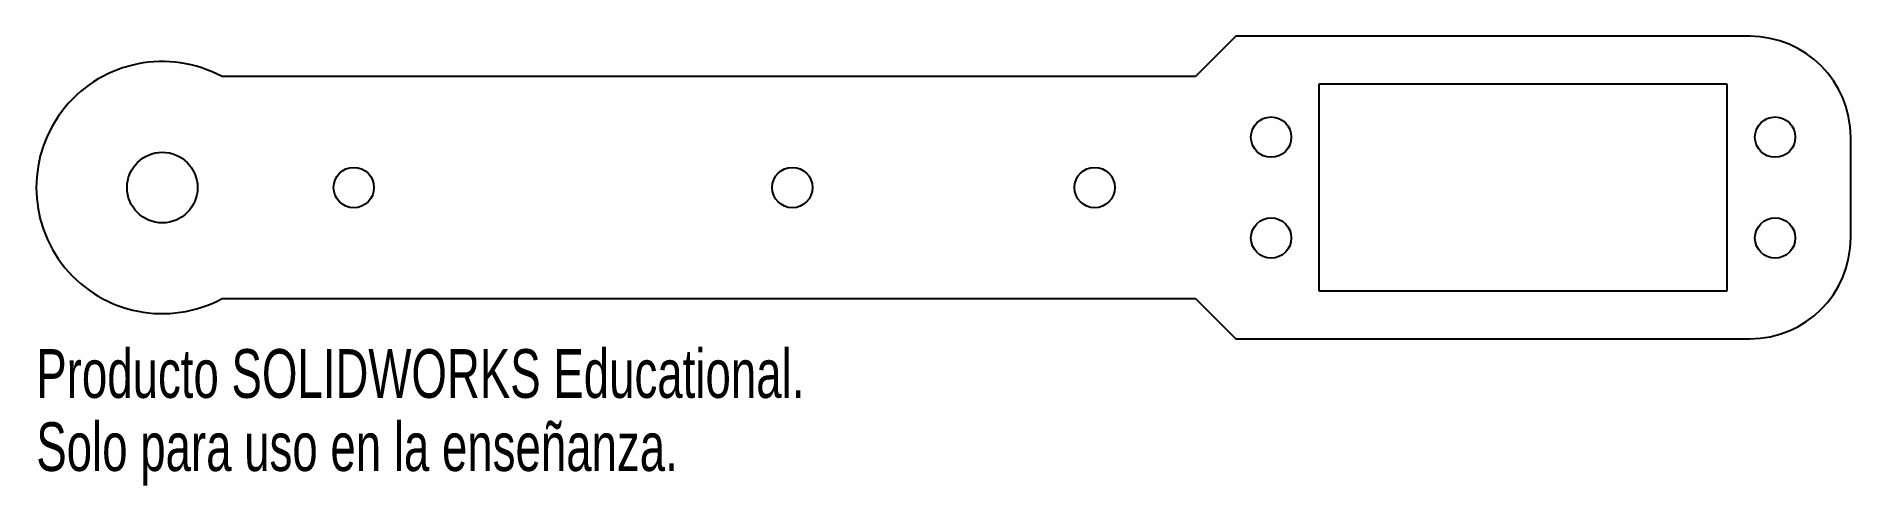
# Model space of a CAD drawing. Header units: millimetres. Extents: x -90 to 90, y -30 to 15.
import ezdxf

# ---------------------------------------------------------------- set-up
doc = ezdxf.new("R2010")
doc.units = ezdxf.units.MM
doc.styles.add('SLDTEXTSTYLE0', font='TXT', dxfattribs={"width": 0.7})

msp = doc.modelspace()

# ---------------------------------------------------------------- linework, layer by layer
at = {"color": 7, "linetype": 'Continuous', "lineweight": 25}
for p, q in [((29, 15), (25, 11)), ((80, 15), (29, 15)), ((25, 11), (-71.56, 11)), ((77.75, 10.25), (37.25, 10.25)), ((37.25, 10.25), (37.25, -10.25)), ((77.75, -10.25), (77.75, 10.25)), ((90, -5), (90, 5)), ((37.25, -10.25), (77.75, -10.25)), ((-71.56, -11), (25, -11)), ((25, -11), (29, -15)), ((29, -15), (80, -15))]:
    msp.add_line(p, q, dxfattribs=at)
for centre, radius in [((32.5, 5), 2), ((82.5, 5), 2), ((-77.5, 0), 3.5), ((-58.5, 0), 2), ((-15, 0), 2), ((15, 0), 2), ((32.5, -5), 2), ((82.5, -5), 2)]:
    msp.add_circle(centre, radius, dxfattribs=at)
for centre, radius, start, end in [((80, 5), 10, 0, 90), ((-77.5, 0), 12.5, 61.6424, 298.3576), ((80, -5), 10, 270, 0)]:
    msp.add_arc(centre, radius, start, end, dxfattribs=at)

# ---------------------------------------------------------------- texts
at = {"color": 7, "linetype": 'Continuous', "char_height": 4.8336, "attachment_point": 1, "style": 'SLDTEXTSTYLE0'}
for s, insert in [('Producto SOLIDWORKS Educational.', (-90, -16.02)), ('Solo para uso en la enseñanza.', (-90, -23.27))]:
    msp.add_mtext(s, dxfattribs=dict(at, insert=insert))

doc.saveas('drawing.dxf')
